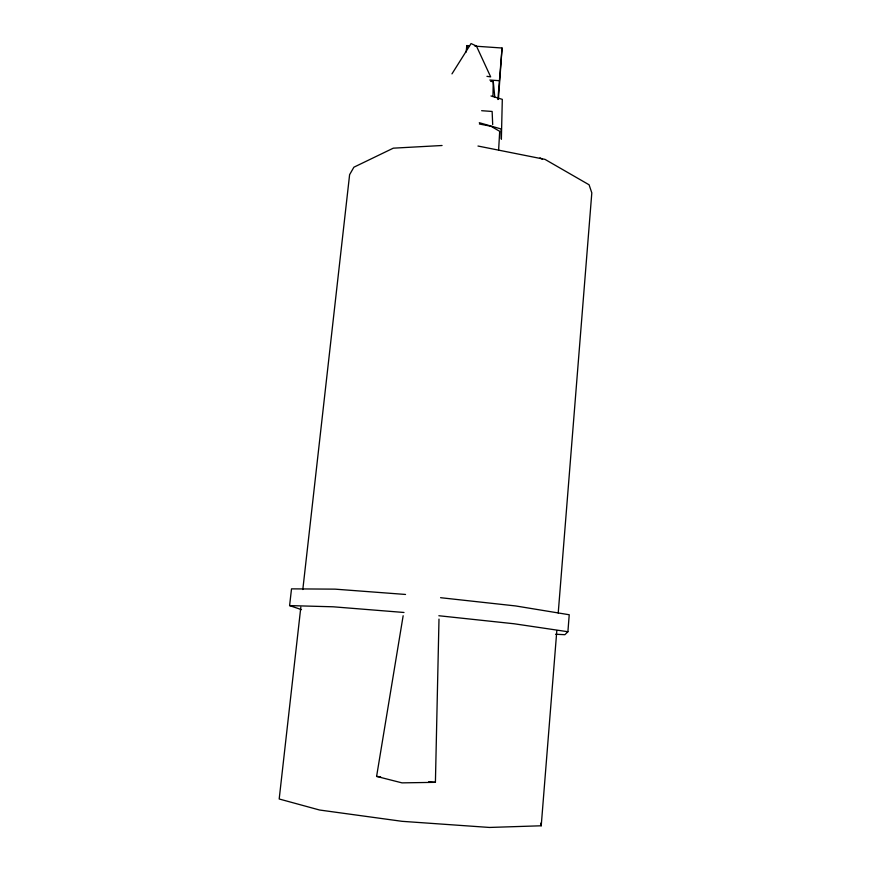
<?xml version="1.0" encoding="UTF-8"?>
<svg xmlns="http://www.w3.org/2000/svg" width="871" height="871" viewBox="0 0 871 871"><rect width="100%" height="100%" fill="white"/><g stroke="black" fill="none" stroke-linecap="round" stroke-linejoin="round"><path stroke-width="1.31" d="M403.153 615.743L376.599 776.409L401.999 782.866L435.413 782.343L438.995 619.107M492.942 96.529L493.269 81.569L490.656 81.384M494.826 97.356L493.269 81.569M497.896 99.534L502.066 48.014L474.935 46.141M498.43 99.229L502.066 48.014M555.611 634.251L564.898 634.687L567.903 631.736L569.231 614.752L515.643 605.944L440.574 597.702M300.833 607.098L279.188 798.99L319.581 810.019L402.054 821.32L489.448 827.45L541.218 825.784L556.819 630.626M558.224 613.01L591.812 192.872L589.09 184.794L545.006 159.382L477.983 146.034M498.637 149.758L499.693 131.314L490.917 126.241L479.398 124.009M466.148 52.097L466.802 45.575L469.513 45.76M302.814 589.525L349.609 174.668L353.898 167.199L393.3 148.168L442.065 145.501M301.486 609.624L289.597 605.595L291.513 588.861L335.063 589.144L405.527 594.458M451.973 73.872L471.048 43.55L476.437 46.054L490.667 76.877L486.965 76.343M289.597 605.595L333.147 606.793L404.002 612.476M489.818 80.023L498.996 80.676M481.641 110.704L492.137 111.455L492.692 124.607M376.599 776.409L380.605 776.812M428.728 781.668L435.413 782.343M438.853 615.743L514.119 623.767L567.903 631.736M479.3 122.702L501.086 128.973L501.369 139.186L502.306 99.348L490.994 95.973M540.02 157.836L542.372 159.186M466.802 45.575L467.411 48.21M540.76 823.16L541.218 825.784"/></g></svg>
